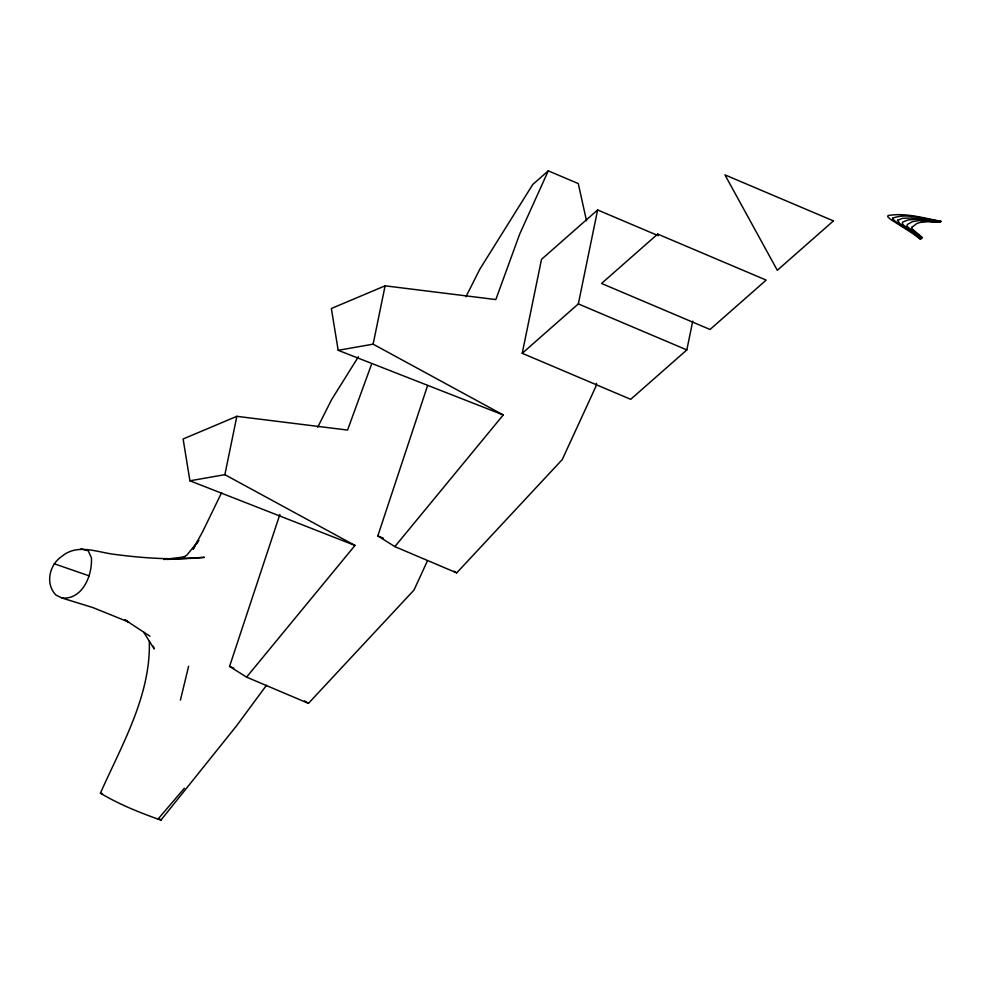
<?xml version="1.0" encoding="UTF-8"?>
<svg xmlns="http://www.w3.org/2000/svg" width="991" height="991" viewBox="0 0 991 991"><rect width="100%" height="100%" fill="white"/><g stroke="black" fill="none" stroke-linecap="round" stroke-linejoin="round"><path stroke-width="1.49" d="M149.331 641.375C150.818 695.67 121.794 744.972 100.401 793.172C119.217 804.506 140.214 812.793 160.914 820.152L236.589 725.784L266.48 685.289M236.849 416.331L183.112 438.988L189.913 480.796L224.87 474.664L236.849 416.331L347.568 430.069L371.39 364.7M385.103 285.829L331.366 308.498L338.179 350.294L373.124 344.174L385.103 285.829L495.822 299.567L519.643 234.198L548.271 170.848L578.273 183.57L586.511 220.77M692.734 321.134L686.825 349.922L630.71 399.323L522.22 353.304L541.507 259.357L597.623 209.956L658.21 235.66M522.22 353.304L578.335 303.903L597.623 209.956M596.545 383.368L595.925 386.391L562.256 459.564L456.715 572.872L394.839 546.623L377.819 535.908L427.616 385.474M180.424 700.08L188.6 666.286M427.344 561.067L414.003 590.054L308.449 703.362L246.573 677.126L229.565 666.41L279.846 514.515M166.798 559.444L204.357 557.338C174.862 560.262 145.268 558.342 115.959 554.551C98.097 552.73 77.769 542.994 61.975 556.298C49.352 564.436 44.905 583.86 55.967 595.083L62.061 598.044L93.03 607.632L128.483 621.964L124.866 619.685M221.637 492.601L202.771 531.449L193.171 548.927M317.69 427.27L331.502 399.807L358.408 356.748M465.943 296.78L479.755 269.304L532.749 184.499L548.271 170.848M193.233 549.026L194.831 546.537M196.429 544.047L198.832 540.306L186.977 555.034L183.062 557.45M246.573 677.126L354.989 545.446L224.87 474.664M394.839 546.623L503.242 414.956L373.124 344.174M157.78 819.371L184.388 788.217M163.8 559.506L184.896 556.818M62.061 598.044C82.662 599.79 92.547 575.053 91.395 557.747L88.224 550.761L80.952 548.828M100.401 793.172L102.494 793.692M54.22 563.755L89.165 575.87M338.179 350.294L503.242 414.956M189.913 480.796L354.989 545.446M578.335 303.903L686.825 349.922M377.819 535.908L383.443 538.299M229.565 666.41L233.789 668.194M454.089 571.225L456.715 572.872M304.522 700.897L308.449 703.362M125.002 619.858L149.938 636.21M159.662 818.962L160.914 820.152M143.732 632.258L154.187 648.932L153.332 646.194M892.606 218.218L892.532 218.763C900.497 226.877 913.491 231.312 920.589 239.339A179.049 92.485 11.6 0 0 909.961 231.659L890.24 219.184L887.725 216.744L888.01 215.592C905.34 212.297 925.222 218.528 941.091 221.29C925.483 219.829 907.706 212.347 892.606 218.218M897.512 220.312L899.927 223.718L913.157 232.637A157.606 81.411 11.6 0 1 921.308 238.707L921.655 238.397A188.971 97.614 11.6 0 0 914.259 232.823L903.668 225.254L902.281 223.433L902.912 221.922L908.351 219.866L916.65 219.259L940.732 221.6L911.386 217.995L902.479 218.317L897.512 220.312M911.732 227.373L912.154 228.871L916.142 232.278A148.167 76.53 11.6 0 1 920.552 236.081L922.373 237.766L908.152 227.348L906.963 225.812L907.372 224.486L912.401 221.674L919.153 220.572L940.013 222.232L928.195 221.674L920.54 222.393A21.604 11.161 11.6 0 0 916.725 223.619L911.732 227.373M657.677 234.074L601.562 283.463L710.039 329.483L766.167 280.094L657.677 234.074M833.419 220.894L777.303 270.283L724.941 174.874L833.419 220.894"/></g></svg>
